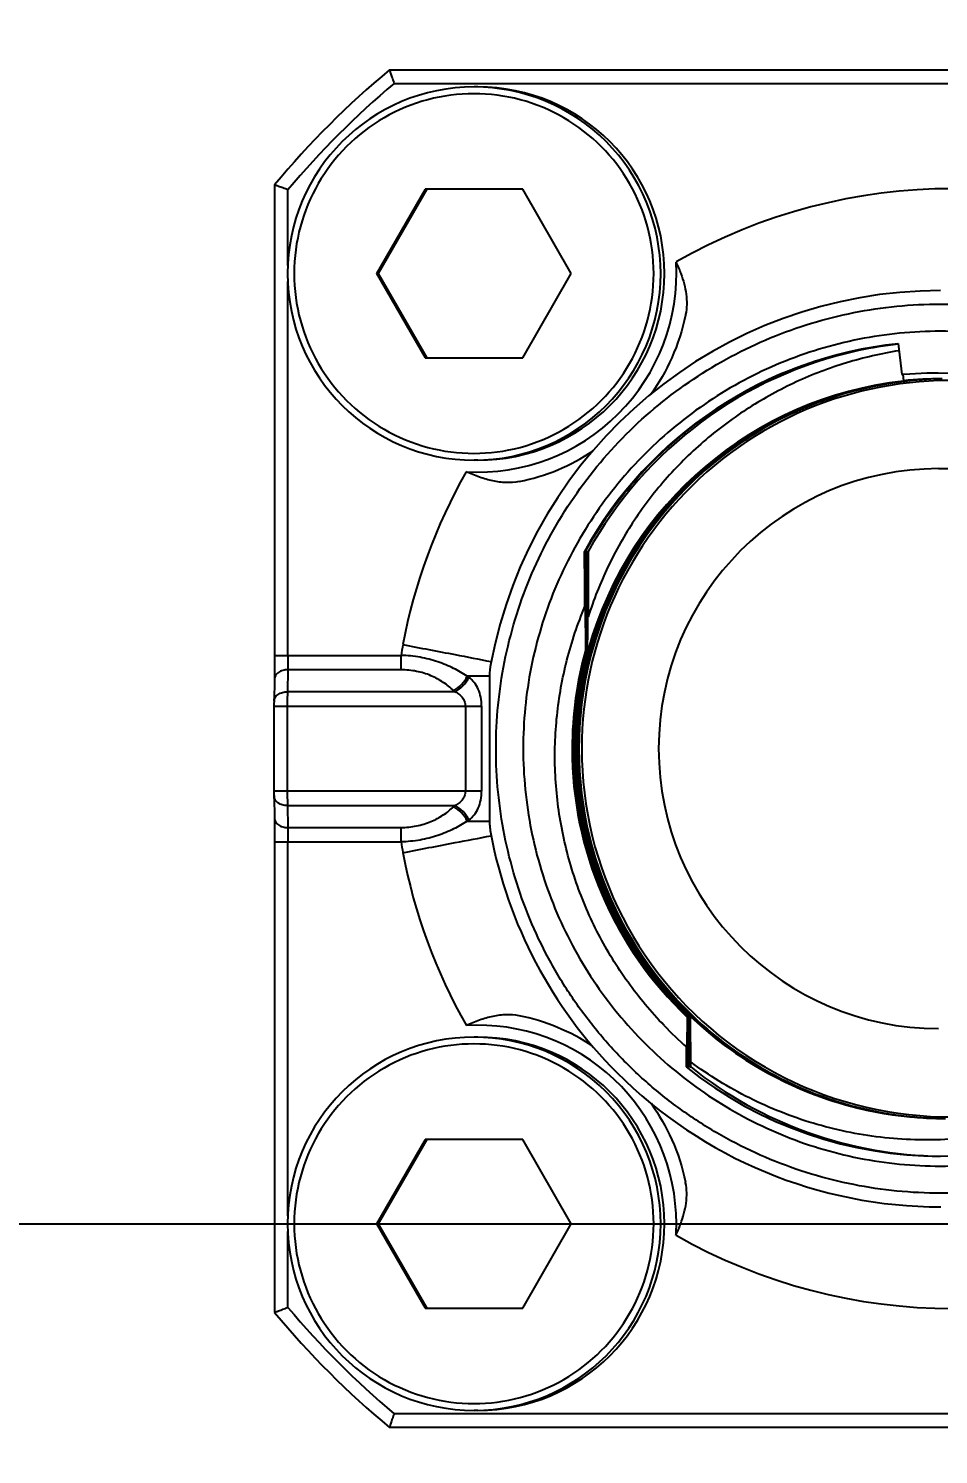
# Model space of a CAD drawing. Header units: millimetres. Extents: x 5828 to 6704, y 123 to 421.
# Drawn here: x 6579.025 to 6579.919, y 249.387 to 250.788 of the extents above; entities that cross this region are included whole.
import ezdxf

# ---------------------------------------------------------------- set-up
doc = ezdxf.new("R2010")
doc.units = ezdxf.units.MM
doc.linetypes.add('CENTER', pattern=[0.6, 0.375, -0.075, 0.075, -0.075])
for name, color, linetype in [('中心线', 7, 'Continuous'), ('外形图', 7, 'Continuous'), ('尺寸标注', 7, 'Continuous'), ('运动范围', 7, 'Continuous')]:
    doc.layers.add(name, color=color, linetype=linetype)
doc.styles.add('微软雅黑', font='msyh.ttc', dxfattribs={"height": 1.5})
doc.dimstyles.new('尺寸标注_1_15比例', dxfattribs={"dimtxt": 1.5, "dimasz": 1.25, "dimexe": 0.5, "dimexo": 0.4, "dimgap": 0.5, "dimtad": 1, "dimdec": 1, "dimlfac": 15, "dimdsep": 46, "dimtxsty": '微软雅黑', "dimcen": 0.09, "dimadec": 0, "dimazin": 0, "dimtp": 0.01, "dimtm": 0.01, "dimtfac": 1, "dimtdec": 1, "dimtofl": 0, "dimtmove": 0, "dimatfit": 3, "dimfxl": 1, "dimtolj": 1, "dimarcsym": 0})

# ---------------------------------------------------------------- blocks, each defined once
blk = doc.blocks.new('*D769')
at = {"layer": 'Defpoints', "color": 0}
for p in [(6596.5117, 262.0217), (6628.0363, 256.1115), (6591.2263, 249.6258), (6551.3884, 249.6138), (6637.3008, 249.6138)]:
    blk.add_point(p, dxfattribs=at)
at = {"layer": '尺寸标注', "color": 0, "lineweight": -2}
blk.add_arc((6591.1582, 249.6138), 13.5135, 15.29432, 174.69825, dxfattribs=at)
at = {"layer": '尺寸标注', "color": 0}
for points in [[(6603.9899, 253.1328), (6604.3964, 253.224), (6604.4667, 251.9587)], [(6577.4944, 250.8721), (6577.9106, 250.8528), (6577.6447, 249.6138)]]:
    blk.add_solid(points, dxfattribs=at)
at = {"layer": '尺寸标注', "color": 0, "insert": (6589.8699, 264.3502), "char_height": 1.5, "attachment_point": 5, "rotation": 4.9963, "style": '微软雅黑'}
blk.add_mtext('\\A1;-\\A1;170%%d', dxfattribs=at)
blk = doc.blocks.new('*D770')
at = {"layer": 'Defpoints', "color": 0}
for p in [(6551.3884, 249.6138), (6591.2263, 249.6138), (6637.3008, 249.6138), (6628.0365, 243.1292), (6583.7661, 238.2698)]:
    blk.add_point(p, dxfattribs=at)
at = {"layer": '尺寸标注', "color": 0, "lineweight": -2}
blk.add_arc((6591.2263, 249.6138), 13.5772, 185.27685, 344.73221, dxfattribs=at)
at = {"layer": '尺寸标注', "color": 0}
for points in [[(6577.9147, 248.3747), (6577.4985, 248.3555), (6577.6491, 249.6138)], [(6604.5277, 245.9929), (6604.1211, 246.084), (6604.5977, 247.2582)]]:
    blk.add_solid(points, dxfattribs=at)
at = {"layer": '尺寸标注', "color": 0, "insert": (6591.5441, 237.3197), "char_height": 1.5, "attachment_point": 5, "rotation": 1.4808, "style": '微软雅黑'}
blk.add_mtext('\\A1;+\\A1;170%%d', dxfattribs=at)

msp = doc.modelspace()

# ---------------------------------------------------------------- linework, layer by layer
at = {"layer": '中心线', "linetype": 'CENTER', "ltscale": 5}
msp.add_line((6551.3884, 249.6138), (6637.3008, 249.6138), dxfattribs=at)
at = {"layer": '外形图', "color": 7, "linetype": 'Continuous'}
for p, q in [((6579.38, 250.7471), (6580.4892, 250.7471)), ((6579.3846, 250.7338), (6580.4823, 250.7338)), ((6579.4669, 250.7305), (6579.4632, 250.7305)), ((6579.2672, 250.6342), (6579.2672, 250.1721)), ((6579.2803, 250.5549), (6579.2803, 250.6294)), ((6579.4152, 250.63), (6579.3674, 250.5471)), ((6579.3691, 250.5471), (6579.4169, 250.63)), ((6579.5109, 250.63), (6579.4152, 250.63)), ((6579.5587, 250.5471), (6579.5109, 250.63)), ((6579.2803, 250.1721), (6579.2803, 250.5394)), ((6579.3674, 250.5471), (6579.4152, 250.4643)), ((6579.3691, 250.5471), (6579.3674, 250.5471)), ((6579.4169, 250.4643), (6579.3691, 250.5471)), ((6579.5109, 250.4643), (6579.5587, 250.5471)), ((6579.671, 250.5068), (6579.6709, 250.5062)), ((6579.8797, 250.4783), (6579.8835, 250.4479)), ((6579.4152, 250.4643), (6579.5109, 250.4643)), ((6579.8835, 250.4479), (6579.8843, 250.448)), ((6579.8835, 250.4479), (6579.8843, 250.448)), ((6579.8843, 250.448), (6579.885, 250.4418)), ((6579.885, 250.4415), (6579.8866, 250.4417)), ((6579.885, 250.4414), (6579.8866, 250.4415)), ((6579.8851, 250.4414), (6579.8866, 250.4416)), ((6579.8851, 250.4413), (6579.8862, 250.4415)), ((6579.8851, 250.4412), (6579.8866, 250.4414)), ((6579.8851, 250.4411), (6579.8866, 250.4413)), ((6579.8851, 250.441), (6579.8867, 250.4412)), ((6579.8851, 250.4408), (6579.8867, 250.441)), ((6579.8862, 250.4415), (6579.8866, 250.4415)), ((6579.8863, 250.4419), (6579.8863, 250.4418)), ((6579.4669, 250.3638), (6579.4632, 250.3638)), ((6579.5075, 250.3429), (6579.5074, 250.3428)), ((6579.5716, 250.2741), (6579.5723, 250.2741)), ((6579.5723, 250.2738), (6579.5724, 250.2741)), ((6579.5723, 250.2738), (6579.5724, 250.2741)), ((6579.5724, 250.2741), (6579.5736, 250.2741)), ((6579.5737, 250.2741), (6579.5736, 250.2738)), ((6579.5737, 250.2741), (6579.5736, 250.2738)), ((6579.5737, 250.2741), (6579.5748, 250.2741)), ((6579.575, 250.2741), (6579.5748, 250.2737)), ((6579.575, 250.2741), (6579.5748, 250.2737)), ((6579.575, 250.2741), (6579.5753, 250.2741)), ((6579.5753, 250.2741), (6579.5753, 250.2099)), ((6579.5728, 250.178), (6579.5727, 250.22)), ((6579.5731, 250.178), (6579.5728, 250.178)), ((6579.574, 250.1778), (6579.5741, 250.178)), ((6579.574, 250.1778), (6579.5741, 250.178)), ((6579.5744, 250.178), (6579.5741, 250.178)), ((6579.5744, 250.178), (6579.5743, 250.1777)), ((6579.5744, 250.178), (6579.5743, 250.1777)), ((6579.2672, 250.1721), (6579.3915, 250.1721)), ((6579.267, 250.1488), (6579.2666, 250.1265)), ((6579.2801, 250.1579), (6579.2797, 250.1363)), ((6579.3914, 250.1579), (6579.2801, 250.1579)), ((6579.4783, 250.1516), (6579.4565, 250.1516)), ((6579.4444, 250.1363), (6579.2797, 250.1363)), ((6579.5717, 250.1452), (6579.5718, 250.1458)), ((6579.572, 250.1452), (6579.5721, 250.1457)), ((6579.2665, 250.1222), (6579.4706, 250.1222)), ((6579.2796, 250.1222), (6579.2796, 250.0387)), ((6579.4546, 250.1222), (6579.4546, 250.0387)), ((6579.4706, 250.1222), (6579.4706, 250.0387)), ((6579.4546, 250.0387), (6579.2665, 250.0387)), ((6579.2666, 250.0338), (6579.267, 250.0122)), ((6579.2797, 250.0246), (6579.2801, 250.003)), ((6579.2797, 250.0246), (6579.4444, 250.0246)), ((6579.4565, 250.0093), (6579.4783, 250.0093)), ((6579.2801, 250.003), (6579.3914, 250.003)), ((6579.2672, 249.9888), (6579.2672, 249.5267)), ((6579.2672, 249.9888), (6579.3915, 249.9888)), ((6579.2803, 249.6215), (6579.2803, 249.9888)), ((6579.5075, 249.8181), (6579.5074, 249.8181)), ((6579.6726, 249.8168), (6579.6723, 249.7875)), ((6579.6726, 249.8168), (6579.6729, 249.8168)), ((6579.6729, 249.8168), (6579.6733, 249.7681)), ((6579.6738, 249.8168), (6579.6734, 249.8173)), ((6579.6738, 249.8168), (6579.6734, 249.8173)), ((6579.6734, 249.7681), (6579.6738, 249.8168)), ((6579.6735, 249.8175), (6579.6742, 249.8168)), ((6579.6735, 249.8174), (6579.6742, 249.8168)), ((6579.6738, 249.8168), (6579.6742, 249.8168)), ((6579.6751, 249.8168), (6579.674, 249.8179)), ((6579.6751, 249.8168), (6579.674, 249.8179)), ((6579.6742, 249.8181), (6579.6754, 249.8168)), ((6579.6742, 249.818), (6579.6754, 249.8168)), ((6579.6742, 249.8168), (6579.6745, 249.768)), ((6579.6751, 249.8168), (6579.6747, 249.7679)), ((6579.6751, 249.8168), (6579.6754, 249.8168)), ((6579.6759, 249.8173), (6579.6752, 249.818)), ((6579.6753, 249.8181), (6579.676, 249.8175)), ((6579.6761, 249.8175), (6579.6754, 249.8182)), ((6579.6754, 249.8168), (6579.6758, 249.7681)), ((6579.6755, 249.8183), (6579.6762, 249.8177)), ((6579.4669, 249.7971), (6579.4632, 249.7971)), ((6579.6718, 249.7875), (6579.6715, 249.7678)), ((6579.672, 249.768), (6579.6718, 249.7875)), ((6579.6723, 249.7875), (6579.6721, 249.768)), ((6579.6722, 249.768), (6579.672, 249.7682)), ((6579.6722, 249.768), (6579.672, 249.7682)), ((6579.6733, 249.7684), (6579.6734, 249.7682)), ((6579.6733, 249.7683), (6579.6734, 249.7682)), ((6579.6745, 249.7683), (6579.6748, 249.768)), ((6579.6745, 249.7683), (6579.6748, 249.768)), ((6579.676, 249.7696), (6579.676, 249.7727)), ((6579.676, 249.7681), (6579.676, 249.7696)), ((6579.676, 249.7682), (6579.6761, 249.7681)), ((6579.676, 249.7682), (6579.6761, 249.7681)), ((6579.676, 249.7681), (6579.676, 249.7678)), ((6579.6721, 249.7678), (6579.672, 249.7678)), ((6579.7917, 249.7435), (6579.7915, 249.7436)), ((6579.4152, 249.6966), (6579.3674, 249.6138)), ((6579.3691, 249.6138), (6579.4169, 249.6966)), ((6579.5109, 249.6966), (6579.4152, 249.6966)), ((6579.5587, 249.6138), (6579.5109, 249.6966)), ((6579.671, 249.6541), (6579.6709, 249.6547)), ((6579.2803, 249.5315), (6579.2803, 249.6061)), ((6579.3674, 249.6138), (6579.4152, 249.5309)), ((6579.3691, 249.6138), (6579.3674, 249.6138)), ((6579.4169, 249.5309), (6579.3691, 249.6138)), ((6579.5109, 249.5309), (6579.5587, 249.6138)), ((6579.4152, 249.5309), (6579.5109, 249.5309)), ((6580.4823, 249.4271), (6579.3846, 249.4271)), ((6579.4669, 249.4305), (6579.4632, 249.4305)), ((6580.4892, 249.4138), (6579.38, 249.4138))]:
    msp.add_line(p, q, dxfattribs=at)
msp.add_lwpolyline([(6579.2666, 250.1265), (6579.2665, 250.1251), (6579.2665, 250.1234), (6579.2665, 250.0387)], dxfattribs=at)
for centre, radius, start, end in [((6579.9338, 250.0806), 0.8666, 129.7204, 140.2902), ((6579.4632, 250.5471), 0.1833, 90.0057, 180.0057), ((6579.9336, 250.0806), 0.8533, 130.0428, 139.9678), ((6579.463, 250.5472), 0.1766, 359.989, 180.011), ((6579.4632, 250.5471), 0.1833, 359.9943, 90), ((6579.4669, 250.5471), 0.1833, 359.9941, 89.9941), ((6579.9335, 250.0807), 0.5498, 60.3536, 119.6464), ((6579.4669, 250.5471), 0.195, 266.6592, 3.3408), ((6579.4632, 250.5471), 0.1833, 179.9943, 269.9943), ((6579.463, 250.5471), 0.1766, 179.989, 0.011), ((6579.4632, 250.5471), 0.1833, 270.0059, 0.0059), ((6579.4669, 250.5471), 0.1833, 270.0059, 0.0059), ((6579.9216, 250.0805), 0.4499, 90.0044, 169.3047), ((6579.9215, 250.0805), 0.3999, 96.0031, 151.0522), ((6579.9224, 250.0803), 0.4002, 101.7786, 151.0268), ((6579.9252, 250.0805), 0.3999, 102.182, 151.0513), ((6579.9228, 250.0783), 0.4021, 96.1584, 101.7868), ((6579.9234, 250.0763), 0.4042, 96.2037, 101.802), ((6579.9253, 250.0803), 0.4001, 96.5287, 102.1784), ((6579.9305, 250.0805), 0.3616, 82.5297, 180.0063), ((6579.9294, 250.0802), 0.3636, 97.0013, 169.618), ((6579.9295, 250.0805), 0.3633, 97.0195, 169.6626), ((6579.9259, 250.0802), 0.3636, 96.4486, 164.4442), ((6579.9256, 250.0802), 0.3636, 96.3998, 164.2551), ((6579.9281, 250.0803), 0.3635, 97.4231, 98.5735), ((6579.9281, 250.0803), 0.3635, 96.802, 97.4231), ((6579.9152, 250.0797), 0.3696, 94.5955, 94.7929), ((6579.923, 250.08), 0.3638, 90.002, 95.9958), ((6579.9152, 250.0799), 0.3693, 67.0301, 94.5969), ((6579.9256, 250.08), 0.3638, 91.985, 96.1501), ((6579.9294, 250.08), 0.3638, 93.7078, 96.7525), ((6579.9281, 250.0801), 0.3637, 94.0399, 96.5522), ((6579.9268, 250.0803), 0.3635, 95.502, 96.3517), ((6579.9269, 250.08), 0.3638, 91.326, 95.5016), ((6579.9281, 250.0802), 0.3636, 93.0355, 94.0398), ((6579.9281, 250.0802), 0.3636, 103.1129, 179.9627), ((6579.9284, 250.0802), 0.3636, 98.2306, 179.9624), ((6579.9281, 250.0804), 0.3634, 102.7637, 103.1156), ((6579.9282, 250.08), 0.3638, 98.574, 102.7628), ((6579.4674, 250.5416), 0.2028, 281.4038, 303.7654), ((6579.9342, 250.0803), 0.5507, 150.3791, 169.2921), ((6579.9195, 250.0805), 0.275, 90.0118, 269.9886), ((6579.9194, 250.0805), 0.2749, 54.7645, 90.0003), ((6555.141, 250.0459), 24.4317, 0.4084, 0.53529), ((6620.3154, 250.0336), 40.7425, 179.66178, 179.79695), ((6541.8491, 250.0852), 37.7251, 0.14093, 0.28691), ((6622.6239, 250.0227), 43.0498, 179.66546, 179.79338), ((6579.557, 250.1517), 0.1667, 169.3394, 172.9956), ((6579.9229, 250.0803), 0.3634, 164.4, 179.9678), ((6579.9232, 250.0803), 0.3634, 164.4002, 179.9676), ((6579.9241, 250.0803), 0.3634, 164.4344, 179.9662), ((6579.9245, 250.0803), 0.3634, 164.4455, 179.9676), ((6579.9252, 250.0803), 0.3633, 164.4278, 226.2401), ((6579.9256, 250.0803), 0.3633, 164.4389, 226.2061), ((6579.9252, 250.0803), 0.3633, 164.2575, 164.4357), ((6579.5461, 250.1514), 0.0678, 169.2952, 179.8249), ((6579.4021, 250.0772), 0.0922, 52.6452, 53.8717), ((6602.7644, 250.0805), 23.2862, 179.82487, 180.17516), ((6579.3907, 250.0801), 0.0777, 46.3419, 47.6165), ((6579.9291, 250.0803), 0.3633, 169.699, 224.7071), ((6579.9294, 250.0803), 0.3633, 169.6213, 224.6871), ((6579.9226, 250.0802), 0.3632, 179.9633, 226.4899), ((6579.9229, 250.0802), 0.3632, 179.9633, 226.4898), ((6579.9239, 250.0802), 0.3632, 179.9618, 226.3839), ((6579.9242, 250.0802), 0.3632, 179.9633, 226.3499), ((6579.9278, 250.0802), 0.3632, 179.9635, 224.8607), ((6579.9281, 250.0802), 0.3632, 179.9636, 224.8263), ((6579.9305, 250.0804), 0.3616, 179.9927, 289.245), ((6579.3907, 250.0808), 0.0777, 312.3812, 313.6567), ((6579.4021, 250.0838), 0.0922, 306.1283, 307.3545), ((6579.9217, 250.0804), 0.45, 190.6983, 224.9938), ((6579.557, 250.0093), 0.1667, 187.039, 190.6952), ((6579.9336, 250.0804), 0.55, 190.6986, 209.635), ((6579.9279, 250.0801), 0.3631, 224.8306, 226.2123), ((6579.9288, 250.08), 0.3629, 224.7128, 249.8777), ((6579.9291, 250.08), 0.3629, 224.6917, 261.5653), ((6579.4674, 249.6193), 0.2028, 56.4015, 78.5961), ((6579.9262, 250.08), 0.3628, 224.9719, 226.2324), ((6579.9265, 250.08), 0.3628, 224.9721, 226.1966), ((6579.9276, 250.0802), 0.3631, 224.8651, 226.2467), ((6579.9262, 250.08), 0.3629, 226.3781, 269.9982), ((6579.9265, 250.08), 0.3629, 226.343, 258.2907), ((6579.9275, 250.08), 0.3629, 226.2461, 247.9926), ((6579.9278, 250.08), 0.3629, 226.211, 258.0927), ((6579.4632, 249.6138), 0.1833, 90.0057, 180.0057), ((6579.4669, 249.6138), 0.195, 359.9937, 93.3366), ((6579.4632, 249.6138), 0.1833, 359.9943, 90), ((6579.4669, 249.6138), 0.1833, 359.9941, 89.9941), ((6579.927, 250.0759), 0.3851, 223.9791, 228.5034), ((6579.463, 249.6138), 0.1766, 359.989, 180.011), ((6579.9216, 250.0803), 0.4499, 224.9934, 269.9991), ((6579.9215, 250.0803), 0.4002, 231.3492, 308.6501), ((6579.926, 250.0803), 0.4002, 231.3493, 269.3579), ((6579.9276, 250.0801), 0.363, 248.0224, 252.9455), ((6579.9287, 250.0797), 0.3626, 249.8788, 250.1257), ((6579.9288, 250.0801), 0.363, 250.1268, 254.8839), ((6579.9274, 250.0798), 0.3626, 252.9466, 253.5457), ((6579.9275, 250.0801), 0.363, 253.5465, 257.8726), ((6579.9287, 250.0798), 0.3626, 254.8849, 255.7583), ((6579.9288, 250.0801), 0.363, 255.759, 259.884), ((6579.9275, 250.0798), 0.3626, 257.8733, 259.0578), ((6579.9275, 250.0801), 0.363, 259.0584, 262.7774), ((6579.9287, 250.0798), 0.3627, 259.8847, 261.3978), ((6579.9288, 250.0801), 0.3629, 261.3981, 264.8798), ((6579.9275, 250.0798), 0.3627, 262.7778, 264.5516), ((6579.9275, 250.0801), 0.363, 264.5522, 268.2721), ((6579.9288, 250.0799), 0.3628, 264.8805, 267.4575), ((6579.4632, 249.6138), 0.1833, 179.9943, 269.9943), ((6579.463, 249.6138), 0.1766, 179.989, 0.011), ((6579.4632, 249.6138), 0.1833, 270.0059, 0.0059), ((6579.4669, 249.6138), 0.1833, 270.0059, 0.0059), ((6579.4668, 249.6138), 0.1951, 356.6589, 359.9996), ((6579.9335, 250.0803), 0.5498, 240.3555, 299.6445), ((6579.9336, 250.0804), 0.8533, 220.0322, 229.9573), ((6579.9338, 250.0803), 0.8666, 219.7098, 230.2796)]:
    msp.add_arc(centre, radius, start, end, dxfattribs=at)
for points, knots in [([(6579.38, 250.7471), (6579.38, 250.7471), (6579.3801, 250.747), (6579.3801, 250.7468), (6579.3802, 250.7464), (6579.3804, 250.746), (6579.3806, 250.7454), (6579.3809, 250.7444), (6579.3814, 250.7429), (6579.3821, 250.7409), (6579.3829, 250.7387), (6579.3837, 250.7363), (6579.3843, 250.7346), (6579.3846, 250.7338)], [0, 0, 0, 0, 0.005953, 0.021801, 0.047444, 0.082512, 0.126527, 0.178888, 0.305939, 0.457787, 0.628206, 0.81099, 1, 1, 1, 1]), ([(6579.2803, 250.6294), (6579.2794, 250.6297), (6579.2778, 250.6303), (6579.2754, 250.6312), (6579.2732, 250.632), (6579.2715, 250.6326), (6579.2703, 250.6331), (6579.2695, 250.6333), (6579.2688, 250.6336), (6579.2683, 250.6338), (6579.2678, 250.634), (6579.2675, 250.6341), (6579.2673, 250.6342), (6579.2672, 250.6342), (6579.2672, 250.6342), (6579.2672, 250.6342), (6579.2672, 250.6342)], [0, 0, 0, 0, 0.19014, 0.373678, 0.544495, 0.696415, 0.763345, 0.823252, 0.875412, 0.91917, 0.95393, 0.979211, 0.988173, 0.994632, 0.998573, 1, 1, 1, 1]), ([(6579.6615, 250.5585), (6579.6624, 250.5566), (6579.664, 250.5529), (6579.6656, 250.549), (6579.6663, 250.5471)], [0, 0, 0, 0, 0.501054, 1, 1, 1, 1]), ([(6579.6663, 250.5471), (6579.6675, 250.5438), (6579.6696, 250.5371), (6579.6717, 250.5269), (6579.6723, 250.5168), (6579.6716, 250.5101), (6579.671, 250.5068)], [0, 0, 0, 0, 0.257961, 0.510532, 0.757305, 1, 1, 1, 1]), ([(6579.6126, 249.7717), (6579.6025, 249.7818), (6579.5833, 249.803), (6579.5577, 249.8375), (6579.5356, 249.8743), (6579.5112, 249.926), (6579.4903, 249.9947), (6579.4833, 250.0662), (6579.4861, 250.1233), (6579.4924, 250.1658), (6579.5028, 250.2074), (6579.5221, 250.2613), (6579.556, 250.3246), (6579.6106, 250.3912), (6579.6772, 250.4459), (6579.7405, 250.4797), (6579.7944, 250.499), (6579.836, 250.5094), (6579.8784, 250.5157), (6579.9355, 250.5185), (6580.007, 250.5115), (6580.0757, 250.4906), (6580.1274, 250.4662), (6580.1642, 250.4441), (6580.1987, 250.4186), (6580.2199, 250.3993), (6580.23, 250.3892)], [0, 0, 0, 0, 0.031269, 0.062539, 0.093809, 0.12508, 0.187547, 0.250015, 0.281287, 0.312558, 0.343829, 0.375101, 0.437566, 0.50003, 0.562491, 0.62495, 0.656217, 0.687483, 0.718749, 0.750015, 0.812472, 0.874929, 0.906196, 0.937464, 0.968731, 1, 1, 1, 1]), ([(6579.6709, 250.5062), (6579.6679, 250.4919), (6579.659, 250.4645), (6579.6447, 250.4396), (6579.6367, 250.4283)], [0, 0, 0, 0, 0.514516, 1, 1, 1, 1]), ([(6580.2112, 250.3703), (6580.2017, 250.3798), (6580.1818, 250.3979), (6580.1494, 250.4219), (6580.1149, 250.4426), (6580.0664, 250.4656), (6580.0018, 250.4852), (6579.9347, 250.4918), (6579.8811, 250.4891), (6579.828, 250.4813), (6579.7634, 250.4617), (6579.6921, 250.4236), (6579.6296, 250.3723), (6579.5783, 250.3097), (6579.5401, 250.2384), (6579.5206, 250.1738), (6579.5127, 250.1207), (6579.5101, 250.0671), (6579.5167, 249.9999), (6579.5363, 249.9354), (6579.5592, 249.8869), (6579.5799, 249.8523), (6579.6039, 249.8199), (6579.622, 249.8), (6579.6315, 249.7905)], [0, 0, 0, 0, 0.031273, 0.062546, 0.093818, 0.12509, 0.187557, 0.250023, 0.281293, 0.312564, 0.375031, 0.4375, 0.499971, 0.562443, 0.624918, 0.687395, 0.718671, 0.749948, 0.812425, 0.874902, 0.906177, 0.937452, 0.968726, 1, 1, 1, 1]), ([(6579.5725, 250.2741), (6579.5794, 250.2866), (6579.5946, 250.311), (6579.6212, 250.3448), (6579.6513, 250.3756), (6579.6845, 250.4029), (6579.7205, 250.4266), (6579.7588, 250.4463), (6579.799, 250.4617), (6579.8267, 250.469), (6579.8407, 250.472)], [0, 0, 0, 0, 0.124993, 0.249991, 0.374997, 0.500008, 0.625028, 0.750034, 0.875011, 1, 1, 1, 1]), ([(6579.8805, 250.4713), (6579.8632, 250.4685), (6579.8287, 250.4606), (6579.7792, 250.4417), (6579.7326, 250.4163), (6579.69, 250.3848), (6579.6521, 250.3477), (6579.6197, 250.3057), (6579.5936, 250.2596), (6579.5806, 250.2267), (6579.5753, 250.2099)], [0, 0, 0, 0, 0.124998, 0.249993, 0.37499, 0.499988, 0.624989, 0.74999, 0.874994, 1, 1, 1, 1]), ([(6579.6695, 249.8235), (6579.6575, 249.8355), (6579.6352, 249.8612), (6579.6075, 249.904), (6579.586, 249.9503), (6579.5712, 249.9991), (6579.5634, 250.0495), (6579.5626, 250.1005), (6579.569, 250.1511), (6579.5824, 250.2003), (6579.6025, 250.2472), (6579.629, 250.2909), (6579.6613, 250.3304), (6579.6988, 250.365), (6579.7408, 250.394), (6579.7864, 250.4169), (6579.8348, 250.4332), (6579.8682, 250.4394), (6579.8851, 250.4414)], [0, 0, 0, 0, 0.062468, 0.12494, 0.187417, 0.249901, 0.31239, 0.374885, 0.437384, 0.499887, 0.562394, 0.624904, 0.687417, 0.749931, 0.812447, 0.874964, 0.937482, 1, 1, 1, 1]), ([(6579.8763, 250.4402), (6579.8597, 250.4379), (6579.8268, 250.4309), (6579.7794, 250.4137), (6579.7348, 250.3901), (6579.6939, 250.3606), (6579.6574, 250.3257), (6579.6261, 250.2861), (6579.6006, 250.2426), (6579.5813, 250.196), (6579.5686, 250.1472), (6579.5628, 250.0971), (6579.564, 250.0466), (6579.5721, 249.9969), (6579.587, 249.9487), (6579.6084, 249.903), (6579.6359, 249.8608), (6579.658, 249.8354), (6579.6698, 249.8235)], [0, 0, 0, 0, 0.062518, 0.125036, 0.187553, 0.250069, 0.312584, 0.375096, 0.437606, 0.500113, 0.562616, 0.625115, 0.687609, 0.750099, 0.812582, 0.87506, 0.937533, 1, 1, 1, 1]), ([(6580.23, 250.3892), (6580.2401, 250.3791), (6580.2593, 250.3579), (6580.2849, 250.3235), (6580.307, 250.2866), (6580.3314, 250.235), (6580.3523, 250.1662), (6580.3593, 250.0947), (6580.3565, 250.0376), (6580.3502, 249.9951), (6580.3398, 249.9535), (6580.3205, 249.8997), (6580.2867, 249.8363), (6580.232, 249.7697), (6580.1654, 249.7151), (6580.1021, 249.6812), (6580.0482, 249.6619), (6580.0066, 249.6515), (6579.9642, 249.6452), (6579.9071, 249.6424), (6579.8356, 249.6494), (6579.7668, 249.6703), (6579.7152, 249.6947), (6579.6784, 249.7168), (6579.6439, 249.7424), (6579.6227, 249.7616), (6579.6126, 249.7717)], [0, 0, 0, 0, 0.031269, 0.062538, 0.093809, 0.125079, 0.187547, 0.250015, 0.281286, 0.312558, 0.343829, 0.3751, 0.437566, 0.500029, 0.562491, 0.62495, 0.656216, 0.687483, 0.718749, 0.750015, 0.812471, 0.874929, 0.906196, 0.937464, 0.968731, 1, 1, 1, 1]), ([(6579.6315, 249.7905), (6579.6504, 249.7716), (6579.6817, 249.7459), (6579.7278, 249.7183), (6579.7763, 249.6953), (6579.8408, 249.6757), (6579.9079, 249.6691), (6579.9616, 249.6718), (6580.0147, 249.6797), (6580.0792, 249.6992), (6580.1505, 249.7374), (6580.213, 249.7887), (6580.2643, 249.8512), (6580.3025, 249.9225), (6580.322, 249.9871), (6580.3299, 250.0402), (6580.3325, 250.0938), (6580.326, 250.1609), (6580.3064, 250.2255), (6580.2834, 250.274), (6580.2627, 250.3086), (6580.2387, 250.3409), (6580.2207, 250.3609), (6580.2112, 250.3703)], [0, 0, 0, 0, 0.062475, 0.09375, 0.125024, 0.187495, 0.249966, 0.281239, 0.312512, 0.374984, 0.437458, 0.499933, 0.56241, 0.62489, 0.687371, 0.71865, 0.749929, 0.812411, 0.874892, 0.90617, 0.937447, 0.968724, 1, 1, 1, 1]), ([(6579.5074, 250.3428), (6579.5032, 250.342), (6579.4945, 250.3413), (6579.4813, 250.3431), (6579.4682, 250.347), (6579.4597, 250.3505), (6579.4555, 250.3525)], [0, 0, 0, 0, 0.239614, 0.485926, 0.740303, 1, 1, 1, 1]), ([(6579.5723, 250.2741), (6579.5723, 250.2696), (6579.5722, 250.2516), (6579.5721, 250.2336), (6579.572, 250.22)], [0, 0, 0, 0, 0.248511, 1, 1, 1, 1]), ([(6579.5727, 250.22), (6579.5727, 250.2245), (6579.5726, 250.2426), (6579.5725, 250.2606), (6579.5724, 250.2741)], [0, 0, 0, 0, 0.251346, 1, 1, 1, 1]), ([(6579.5753, 250.2099), (6579.5753, 250.2153), (6579.5752, 250.2367), (6579.5751, 250.2581), (6579.575, 250.2741)], [0, 0, 0, 0, 0.251584, 1, 1, 1, 1]), ([(6579.6499, 249.8085), (6579.6371, 249.8218), (6579.6133, 249.8502), (6579.5842, 249.8976), (6579.5623, 249.9486), (6579.5479, 250.0023), (6579.5415, 250.0575), (6579.5433, 250.1131), (6579.5531, 250.1678), (6579.5649, 250.203), (6579.572, 250.22)], [0, 0, 0, 0, 0.124977, 0.24996, 0.374951, 0.499949, 0.624954, 0.749965, 0.874979, 1, 1, 1, 1]), ([(6579.3931, 250.1826), (6579.4103, 250.1794), (6579.4392, 250.1739), (6579.4681, 250.1683), (6579.4799, 250.166)], [0, 0, 0, 0, 0.591576, 1, 1, 1, 1]), ([(6579.2672, 250.1721), (6579.2672, 250.1699), (6579.2672, 250.1622), (6579.2671, 250.1544), (6579.267, 250.1488)], [0, 0, 0, 0, 0.276501, 1, 1, 1, 1]), ([(6579.2803, 250.1721), (6579.2803, 250.1708), (6579.2802, 250.1661), (6579.2802, 250.1614), (6579.2801, 250.1579)], [0, 0, 0, 0, 0.275898, 1, 1, 1, 1]), ([(6579.3914, 250.1579), (6579.3914, 250.1589), (6579.3915, 250.1637), (6579.3915, 250.1684), (6579.3915, 250.1721)], [0, 0, 0, 0, 0.21433, 1, 1, 1, 1]), ([(6579.4565, 250.1516), (6579.4521, 250.1544), (6579.4428, 250.1598), (6579.4273, 250.1662), (6579.4099, 250.1707), (6579.3977, 250.1719), (6579.3915, 250.1721)], [0, 0, 0, 0, 0.224526, 0.468362, 0.72908, 1, 1, 1, 1]), ([(6579.2801, 250.1579), (6579.2785, 250.1579), (6579.2752, 250.1575), (6579.2709, 250.1556), (6579.2678, 250.1526), (6579.267, 250.15), (6579.267, 250.1488)], [0, 0, 0, 0, 0.288121, 0.555031, 0.790056, 1, 1, 1, 1]), ([(6579.4431, 250.1375), (6579.4399, 250.1404), (6579.4329, 250.1461), (6579.4206, 250.1527), (6579.4065, 250.1569), (6579.3965, 250.1579), (6579.3914, 250.1579)], [0, 0, 0, 0, 0.22909, 0.472418, 0.731102, 1, 1, 1, 1]), ([(6579.4431, 250.1375), (6579.446, 250.1391), (6579.4512, 250.1433), (6579.455, 250.1487), (6579.4565, 250.1516)], [0, 0, 0, 0, 0.497352, 1, 1, 1, 1]), ([(6579.4444, 250.1363), (6579.4473, 250.1379), (6579.4526, 250.142), (6579.4566, 250.1475), (6579.4581, 250.1505)], [0, 0, 0, 0, 0.498985, 1, 1, 1, 1]), ([(6579.4706, 250.1222), (6579.4706, 250.1251), (6579.4701, 250.1309), (6579.4676, 250.1389), (6579.4636, 250.1455), (6579.46, 250.149), (6579.4581, 250.1505)], [0, 0, 0, 0, 0.277704, 0.537373, 0.775187, 1, 1, 1, 1]), ([(6579.2666, 250.1272), (6579.2666, 250.1283), (6579.2674, 250.131), (6579.2705, 250.134), (6579.2749, 250.1359), (6579.2781, 250.1363), (6579.2797, 250.1363)], [0, 0, 0, 0, 0.20255, 0.44645, 0.723836, 1, 1, 1, 1]), ([(6579.2797, 250.1363), (6579.2797, 250.1353), (6579.2796, 250.1306), (6579.2796, 250.1259), (6579.2796, 250.1222)], [0, 0, 0, 0, 0.212076, 1, 1, 1, 1]), ([(6579.4444, 250.1363), (6579.4451, 250.136), (6579.4464, 250.1353), (6579.4482, 250.1341), (6579.4499, 250.1326), (6579.4514, 250.1309), (6579.4528, 250.1291), (6579.4537, 250.1269), (6579.4544, 250.1246), (6579.4545, 250.123), (6579.4546, 250.1222)], [0, 0, 0, 0, 0.120749, 0.241469, 0.362093, 0.48441, 0.609356, 0.737016, 0.867551, 1, 1, 1, 1]), ([(6579.2665, 250.0387), (6579.2665, 250.0383), (6579.2665, 250.0366), (6579.2665, 250.035), (6579.2666, 250.0338)], [0, 0, 0, 0, 0.273163, 1, 1, 1, 1]), ([(6579.2796, 250.0387), (6579.2796, 250.0374), (6579.2796, 250.0327), (6579.2797, 250.028), (6579.2797, 250.0246)], [0, 0, 0, 0, 0.275898, 1, 1, 1, 1]), ([(6579.4546, 250.0387), (6579.4546, 250.0371), (6579.454, 250.034), (6579.4517, 250.0298), (6579.4483, 250.0267), (6579.4457, 250.0252), (6579.4444, 250.0246)], [0, 0, 0, 0, 0.262411, 0.514342, 0.757976, 1, 1, 1, 1]), ([(6579.4706, 250.0387), (6579.4696, 250.0388), (6579.4673, 250.0387), (6579.4635, 250.0388), (6579.4591, 250.0387), (6579.4561, 250.0387), (6579.4546, 250.0387)], [0, 0, 0, 0, 0.194366, 0.43509, 0.708728, 1, 1, 1, 1]), ([(6579.4581, 250.0105), (6579.46, 250.0119), (6579.4636, 250.0154), (6579.4676, 250.0221), (6579.4701, 250.03), (6579.4706, 250.0358), (6579.4706, 250.0387)], [0, 0, 0, 0, 0.224801, 0.462614, 0.722294, 1, 1, 1, 1]), ([(6579.2797, 250.0246), (6579.278, 250.0246), (6579.2748, 250.025), (6579.2705, 250.0269), (6579.2674, 250.0299), (6579.2666, 250.0326), (6579.2666, 250.0338)], [0, 0, 0, 0, 0.288121, 0.555031, 0.790056, 1, 1, 1, 1]), ([(6579.3914, 250.003), (6579.3965, 250.003), (6579.4065, 250.004), (6579.4206, 250.0083), (6579.4329, 250.0148), (6579.4399, 250.0205), (6579.4431, 250.0234)], [0, 0, 0, 0, 0.268879, 0.52751, 0.771021, 1, 1, 1, 1]), ([(6579.4565, 250.0093), (6579.455, 250.0122), (6579.4512, 250.0177), (6579.446, 250.0218), (6579.4431, 250.0234)], [0, 0, 0, 0, 0.502648, 1, 1, 1, 1]), ([(6579.4581, 250.0105), (6579.4566, 250.0134), (6579.4526, 250.0189), (6579.4473, 250.0231), (6579.4444, 250.0246)], [0, 0, 0, 0, 0.501019, 1, 1, 1, 1]), ([(6579.267, 250.0122), (6579.267, 250.0105), (6579.2671, 250.0027), (6579.2672, 249.995), (6579.2672, 249.9888)], [0, 0, 0, 0, 0.213348, 1, 1, 1, 1]), ([(6579.267, 250.0122), (6579.267, 250.0109), (6579.2678, 250.0083), (6579.2709, 250.0053), (6579.2752, 250.0034), (6579.2785, 250.003), (6579.2801, 250.003)], [0, 0, 0, 0, 0.209944, 0.444969, 0.711879, 1, 1, 1, 1]), ([(6579.4565, 250.0093), (6579.4521, 250.0065), (6579.4428, 250.0011), (6579.4273, 249.9947), (6579.4099, 249.9902), (6579.3977, 249.989), (6579.3915, 249.9888)], [0, 0, 0, 0, 0.224526, 0.468362, 0.72908, 1, 1, 1, 1]), ([(6579.4783, 250.0093), (6579.4784, 250.0072), (6579.4786, 250.003), (6579.4791, 249.9989), (6579.4795, 249.9968)], [0, 0, 0, 0, 0.499079, 1, 1, 1, 1]), ([(6579.2801, 250.003), (6579.2802, 250.002), (6579.2802, 249.9973), (6579.2803, 249.9925), (6579.2803, 249.9888)], [0, 0, 0, 0, 0.21433, 1, 1, 1, 1]), ([(6579.3915, 249.9888), (6579.3915, 249.9901), (6579.3915, 249.9949), (6579.3914, 249.9996), (6579.3914, 250.003)], [0, 0, 0, 0, 0.275898, 1, 1, 1, 1]), ([(6579.3931, 249.9783), (6579.4103, 249.9816), (6579.4392, 249.9871), (6579.4681, 249.9926), (6579.4799, 249.9949)], [0, 0, 0, 0, 0.591575, 1, 1, 1, 1]), ([(6579.5074, 249.8181), (6579.5032, 249.8189), (6579.4945, 249.8196), (6579.4813, 249.8178), (6579.4682, 249.814), (6579.4597, 249.8104), (6579.4555, 249.8085)], [0, 0, 0, 0, 0.239612, 0.485923, 0.7403, 1, 1, 1, 1]), ([(6580.1722, 249.8035), (6580.1561, 249.7877), (6580.1298, 249.7662), (6580.0913, 249.7427), (6580.0509, 249.7227), (6579.9972, 249.7046), (6579.9301, 249.6947), (6579.8623, 249.6968), (6579.8068, 249.7083), (6579.7643, 249.7231), (6579.7231, 249.7415), (6579.6941, 249.7593), (6579.676, 249.7727)], [0, 0, 0, 0, 0.124968, 0.187514, 0.25006, 0.375024, 0.499989, 0.624957, 0.749927, 0.812473, 0.875019, 1, 1, 1, 1]), ([(6579.6733, 249.7681), (6579.6732, 249.7681), (6579.6731, 249.768), (6579.673, 249.7679), (6579.6729, 249.7677), (6579.6725, 249.7677), (6579.6723, 249.768), (6579.6721, 249.768)], [0, 0, 0, 0, 0.121865, 0.283972, 0.427721, 0.536373, 1, 1, 1, 1]), ([(6579.6733, 249.7681), (6579.6733, 249.7681), (6579.6733, 249.7682), (6579.6733, 249.7683), (6579.6734, 249.7682), (6579.6734, 249.7681), (6579.6734, 249.7681)], [0, 0, 0, 0, 0.296419, 0.535353, 0.758509, 1, 1, 1, 1]), ([(6579.6734, 249.7681), (6579.6734, 249.7681), (6579.6734, 249.7681), (6579.6734, 249.768), (6579.6734, 249.7679), (6579.6733, 249.7676), (6579.6733, 249.7679), (6579.6733, 249.768), (6579.6733, 249.7681), (6579.6733, 249.7681), (6579.6733, 249.7681)], [0, 0, 0, 0, 0.028243, 0.096432, 0.290719, 0.512128, 0.728947, 0.910361, 0.973601, 1, 1, 1, 1]), ([(6579.6745, 249.768), (6579.6743, 249.768), (6579.6741, 249.7677), (6579.6738, 249.7677), (6579.6737, 249.7679), (6579.6736, 249.768), (6579.6735, 249.7681), (6579.6734, 249.7681)], [0, 0, 0, 0, 0.455913, 0.563949, 0.710486, 0.87716, 1, 1, 1, 1]), ([(6579.6758, 249.7681), (6579.6757, 249.7681), (6579.6756, 249.7679), (6579.6754, 249.7678), (6579.6751, 249.7677), (6579.6749, 249.7679), (6579.6747, 249.7679)], [0, 0, 0, 0, 0.27615, 0.416538, 0.529808, 1, 1, 1, 1]), ([(6579.6758, 249.7681), (6579.6758, 249.7681), (6579.6758, 249.7681), (6579.6759, 249.7682), (6579.6759, 249.7683), (6579.6759, 249.7682), (6579.676, 249.7681), (6579.676, 249.7681), (6579.676, 249.7681)], [0, 0, 0, 0, 0.098786, 0.281231, 0.50536, 0.727424, 0.904019, 1, 1, 1, 1]), ([(6579.676, 249.7681), (6579.676, 249.7681), (6579.676, 249.768), (6579.676, 249.768), (6579.6759, 249.7679), (6579.6759, 249.7676), (6579.6759, 249.7679), (6579.6759, 249.768), (6579.6758, 249.768), (6579.6758, 249.7681), (6579.6758, 249.7681)], [0, 0, 0, 0, 0.028283, 0.094348, 0.282573, 0.502934, 0.721863, 0.907151, 0.972113, 1, 1, 1, 1]), ([(6579.676, 249.7678), (6579.676, 249.7678), (6579.676, 249.7677), (6579.676, 249.768), (6579.676, 249.768), (6579.676, 249.7681)], [0, 0, 0, 0, 0.094399, 0.270106, 1, 1, 1, 1]), ([(6579.672, 249.768), (6579.672, 249.768), (6579.6719, 249.7679), (6579.6719, 249.7678), (6579.6718, 249.7678), (6579.6717, 249.7678), (6579.6717, 249.7678), (6579.6716, 249.7678), (6579.6715, 249.7678)], [0, 0, 0, 0, 0.132361, 0.326272, 0.480893, 0.584065, 0.795258, 1, 1, 1, 1]), ([(6579.637, 249.7323), (6579.6449, 249.721), (6579.6591, 249.6962), (6579.6679, 249.669), (6579.6709, 249.6547)], [0, 0, 0, 0, 0.485464, 1, 1, 1, 1]), ([(6579.6662, 249.6138), (6579.6686, 249.6204), (6579.6715, 249.6304), (6579.6723, 249.6442), (6579.6716, 249.6509), (6579.671, 249.6541)], [0, 0, 0, 0, 0.510142, 0.757111, 1, 1, 1, 1]), ([(6579.6615, 249.6024), (6579.6619, 249.6034), (6579.6636, 249.6071), (6579.6652, 249.6109), (6579.6662, 249.6138)], [0, 0, 0, 0, 0.25068, 1, 1, 1, 1]), ([(6579.2672, 249.5267), (6579.2672, 249.5267), (6579.2672, 249.5267), (6579.2672, 249.5267), (6579.2673, 249.5268), (6579.2675, 249.5268), (6579.2678, 249.5269), (6579.2683, 249.5271), (6579.2688, 249.5273), (6579.2695, 249.5276), (6579.2703, 249.5279), (6579.2715, 249.5283), (6579.2732, 249.5289), (6579.2754, 249.5298), (6579.2778, 249.5306), (6579.2794, 249.5312), (6579.2803, 249.5315)], [0, 0, 0, 0, 0.001427, 0.005368, 0.011827, 0.020789, 0.04607, 0.08083, 0.124588, 0.176749, 0.236655, 0.303585, 0.455505, 0.626322, 0.80986, 1, 1, 1, 1]), ([(6579.3846, 249.4271), (6579.3843, 249.4263), (6579.3837, 249.4247), (6579.3829, 249.4223), (6579.3821, 249.42), (6579.3814, 249.418), (6579.3809, 249.4165), (6579.3806, 249.4155), (6579.3804, 249.415), (6579.3802, 249.4145), (6579.3801, 249.4141), (6579.3801, 249.4139), (6579.38, 249.4138), (6579.38, 249.4138)], [0, 0, 0, 0, 0.18901, 0.371794, 0.542213, 0.694061, 0.821112, 0.873473, 0.917488, 0.952556, 0.978199, 0.994047, 1, 1, 1, 1])]:
    msp.add_open_spline(points, degree=3, knots=knots, dxfattribs=at)
at = {"layer": '运动范围', "color": 0, "linetype": 'Continuous', "lineweight": 0}
msp.add_arc((6591.2263, 249.6198), 37.378, 10, 350, dxfattribs=at)

# ---------------------------------------------------------------- dimensions: what is measured, and where the dimension line sits
at = {"layer": '尺寸标注'}
for base, line1, line2, text, picture, middle in [((6596.5117, 262.0217), ((6551.3884, 249.6138), (6637.3008, 249.6138)), ((6628.0363, 256.1115), (6591.2263, 249.6258)), '\\A1;-<>', '*D769', (6589.9813, 263.076)), ((6583.7661, 238.2698), ((6628.0365, 243.1292), (6591.2263, 249.6138)), ((6551.3884, 249.6138), (6637.3008, 249.6138)), '\\A1;+<>', '*D770', (6591.5772, 236.0411))]:
    dim = msp.add_angular_dim_2l(base=base, line1=line1, line2=line2, text=text, dimstyle='尺寸标注_1_15比例', override={"dimtxsty": '微软雅黑'}, dxfattribs=at)
    dim.commit()
    dim.dimension.update_dxf_attribs({"geometry": picture, "text_midpoint": middle, "dimtype": 162})

doc.saveas('drawing.dxf')
